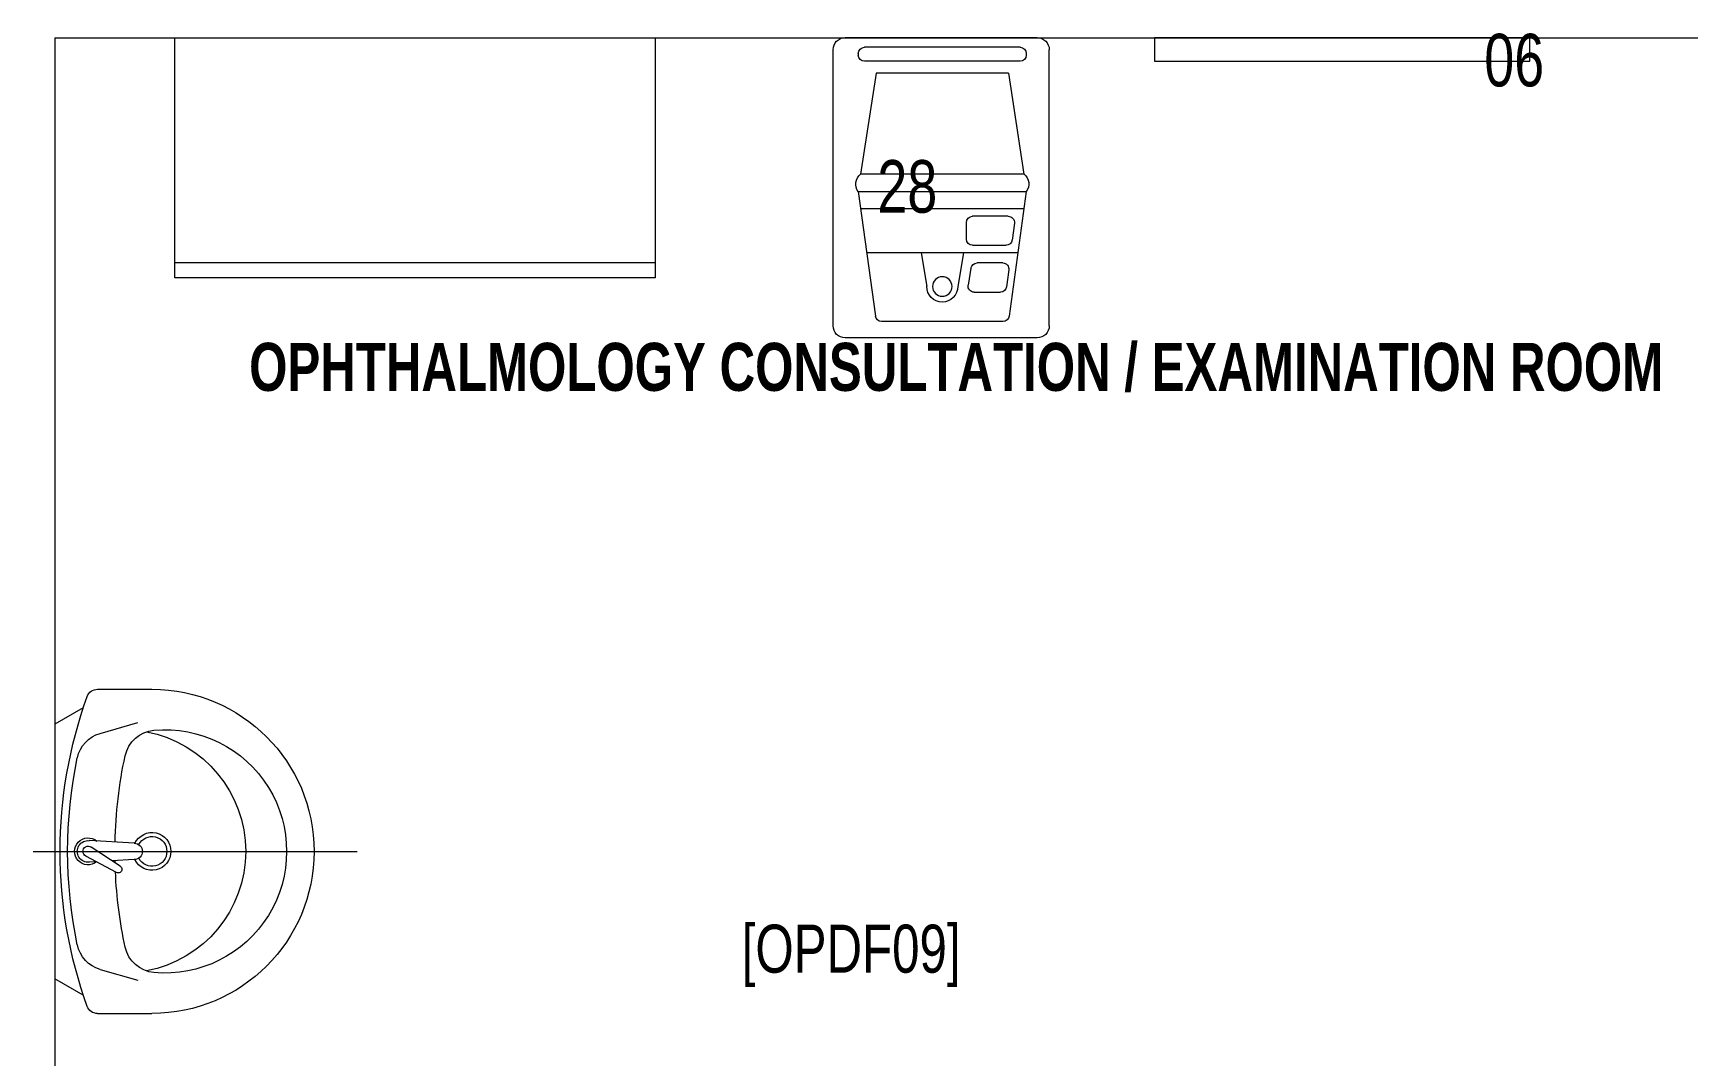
# Model space of a CAD drawing. Extents: x -234346 to 58427, y -132654 to -82394.
# Drawn here: x -61688 to -58932, y -111989 to -110285 of the extents above; entities that cross this region are included whole.
import ezdxf

# ---------------------------------------------------------------- set-up
doc = ezdxf.new("R2010")
doc.units = 0
doc.header["$LTSCALE"] = 8
doc.layers.get('0').update_dxf_attribs({"color": 9, "lineweight": 5})
for name, color, linetype, lineweight in [('72_EGR_BASE_TEXT', 9, 'Continuous', 5), ('72_EGR_EQP_TAG', 9, 'Continuous', 5), ('LOADING', 9, 'Continuous', 5), ('SANIT', 9, 'Continuous', 5), ('Walls', 9, 'Continuous', 5)]:
    doc.layers.add(name, color=color, linetype=linetype, lineweight=lineweight)
doc.styles.add('X3G_ENTITY_257CFD', font='swisscl.ttf', dxfattribs={"height": 200})
doc.styles.add('X3G_ENTITY_9EC9', font='swisscl.ttf', dxfattribs={"height": 0.2})
doc.styles.add('X3G_ENTITY_9F38', font='swisscl.ttf', dxfattribs={"height": 0.2})

# ---------------------------------------------------------------- blocks, each defined once
blk = doc.blocks.new('*X105')
for p, q in [((5, 3), (5, 3)), ((5, 3), (5, 3)), ((5, 3), (5, 3)), ((5, 3), (5, 3)), ((5, 3), (5, 3)), ((5, 3), (5, 3)), ((5, 3), (5, 3)), ((5, 3), (5, 3)), ((5, 3), (5, 3)), ((5, 3), (5, 3)), ((5, 3), (5, 3)), ((5, 3), (5, 3)), ((5, 3), (5, 3)), ((5, 3), (5, 3)), ((5, 3), (5, 3)), ((5, 3), (5, 3)), ((5, 3), (5, 3)), ((5, 3), (5, 3)), ((5, 3), (5, 3)), ((5, 3), (5, 3)), ((5, 3), (5, 3)), ((5, 3), (5, 3)), ((5, 3), (5, 3)), ((5, 3), (5, 3)), ((5, 3), (5, 3)), ((5, 3), (5, 3)), ((5, 3), (5, 3)), ((5, 3), (5, 3)), ((5, 3), (5, 3)), ((5, 3), (5, 3)), ((5, 3), (5, 3)), ((5, 3), (5, 3)), ((5, 3), (5, 3)), ((5, 3), (5, 3)), ((5, 3), (5, 3)), ((5, 3), (5, 3)), ((5, 3), (5, 3)), ((5, 3), (5, 3)), ((5, 3), (5, 3)), ((5, 3), (5, 3)), ((5, 3), (5, 3)), ((5, 3), (5, 3)), ((5, 3), (5, 3)), ((5, 3), (5, 3)), ((5, 3), (5, 3)), ((5, 3), (5, 3)), ((5, 3), (5, 3)), ((5, 3), (5, 3)), ((5, 3), (5, 3)), ((5, 3), (5, 3)), ((5, 3), (5, 3)), ((5, 3), (5, 3)), ((5, 3), (5, 3)), ((5, 3), (5, 3)), ((5, 3), (5, 3)), ((5, 3), (5, 3)), ((5, 3), (5, 3)), ((5, 3), (5, 3)), ((5, 3), (5, 3)), ((5, 3), (5, 3)), ((5, 3), (5, 3)), ((5, 3), (5, 3)), ((5, 3), (5, 3)), ((5, 3), (5, 3)), ((5, 3), (5, 3)), ((5, 3), (5, 3)), ((6, 3), (5, 3)), ((5, 3), (5, 3)), ((6, 3), (5, 3)), ((5, 3), (5, 3)), ((6, 3), (5, 3)), ((5, 3), (5, 3)), ((6, 3), (5, 3)), ((5, 3), (5, 3)), ((5, 3), (5, 3)), ((5, 3), (5, 3)), ((5, 3), (5, 3)), ((5, 3), (5, 3)), ((5, 3), (5, 3)), ((5, 3), (5, 3)), ((5, 3), (5, 3)), ((5, 3), (5, 3)), ((5, 3), (5, 3)), ((5, 3), (5, 3)), ((5, 3), (5, 3)), ((5, 3), (5, 3)), ((5, 3), (5, 3)), ((5, 3), (5, 3)), ((5, 3), (5, 3)), ((5, 3), (5, 3)), ((5, 3), (5, 3)), ((5, 3), (5, 3)), ((5, 3), (5, 3)), ((5, 3), (5, 3)), ((5, 3), (5, 3)), ((5, 3), (5, 3)), ((6, 3), (6, 3)), ((6, 3), (6, 3)), ((6, 3), (6, 3)), ((6, 3), (6, 3)), ((6, 3), (6, 3)), ((6, 3), (6, 3)), ((6, 3), (6, 3)), ((6, 3), (6, 3)), ((6, 3), (6, 3)), ((6, 3), (6, 3)), ((6, 3), (6, 3)), ((6, 3), (6, 3)), ((6, 3), (6, 3)), ((6, 3), (6, 3)), ((6, 3), (6, 3)), ((6, 3), (6, 3)), ((6, 3), (6, 3)), ((6, 3), (6, 3)), ((6, 3), (6, 3)), ((6, 3), (6, 3)), ((6, 3), (6, 3)), ((6, 3), (6, 3)), ((6, 3), (6, 3)), ((6, 3), (6, 3)), ((6, 3), (6, 3)), ((6, 3), (6, 3)), ((6, 3), (6, 3)), ((6, 3), (6, 3)), ((6, 3), (6, 3)), ((6, 3), (6, 3)), ((6, 3), (6, 3)), ((6, 3), (6, 3)), ((6, 3), (6, 3)), ((6, 3), (6, 3)), ((6, 3), (6, 3)), ((6, 3), (6, 3)), ((6, 3), (6, 3)), ((6, 3), (6, 3)), ((6, 3), (6, 3)), ((6, 3), (6, 3)), ((6, 3), (6, 3)), ((6, 3), (6, 3)), ((6, 3), (6, 3)), ((6, 3), (6, 3)), ((6, 3), (6, 3)), ((6, 3), (6, 3)), ((6, 3), (6, 3)), ((6, 3), (6, 3)), ((6, 3), (6, 3)), ((6, 3), (6, 3)), ((6, 3), (6, 3)), ((6, 3), (6, 3)), ((6, 3), (6, 3)), ((6, 3), (6, 3)), ((6, 3), (6, 3)), ((6, 3), (6, 3)), ((6, 3), (6, 3)), ((6, 3), (6, 3)), ((6, 3), (6, 3)), ((6, 3), (6, 3)), ((6, 3), (6, 3)), ((6, 3), (6, 3)), ((6, 3), (6, 3)), ((6, 3), (6, 3)), ((6, 3), (6, 3)), ((6, 3), (6, 3)), ((6, 3), (6, 3)), ((6, 3), (6, 3)), ((6, 3), (6, 3)), ((6, 3), (6, 3)), ((6, 3), (6, 3)), ((6, 3), (6, 3)), ((6, 3), (6, 3)), ((6, 3), (6, 3)), ((6, 3), (6, 3)), ((6, 3), (6, 3)), ((6, 3), (6, 3)), ((6, 3), (6, 3)), ((6, 3), (6, 3)), ((6, 3), (6, 3)), ((6, 3), (6, 3)), ((6, 3), (6, 3)), ((6, 3), (6, 3)), ((6, 3), (6, 3)), ((6, 3), (6, 3)), ((6, 3), (6, 3)), ((6, 3), (6, 3)), ((6, 3), (6, 3)), ((6, 3), (6, 3)), ((6, 3), (6, 3)), ((6, 3), (6, 3)), ((6, 3), (6, 3)), ((6, 3), (6, 3)), ((6, 3), (6, 3)), ((6, 3), (6, 3)), ((6, 3), (6, 3)), ((6, 3), (6, 3)), ((6, 3), (6, 3)), ((6, 3), (6, 3)), ((6, 3), (6, 3)), ((6, 3), (6, 3)), ((6, 3), (6, 3)), ((6, 3), (6, 3)), ((6, 3), (6, 3)), ((6, 3), (6, 3)), ((6, 3), (6, 3)), ((6, 3), (6, 3)), ((6, 3), (6, 3)), ((6, 3), (6, 3)), ((6, 3), (6, 3)), ((6, 3), (6, 3)), ((6, 3), (6, 3)), ((6, 3), (6, 3)), ((6, 3), (6, 3)), ((6, 3), (6, 3)), ((6, 3), (6, 3)), ((6, 3), (6, 3)), ((6, 3), (6, 3)), ((6, 3), (6, 3)), ((6, 3), (6, 3)), ((6, 3), (6, 3)), ((6, 3), (6, 3)), ((6, 3), (6, 3)), ((6, 3), (6, 3)), ((6, 3), (6, 3)), ((6, 3), (6, 3)), ((6, 3), (6, 3)), ((6, 3), (6, 3)), ((6, 3), (6, 3)), ((6, 3), (6, 3)), ((6, 3), (6, 3)), ((6, 3), (6, 3)), ((6, 3), (6, 3)), ((6, 3), (6, 3)), ((6, 3), (6, 3)), ((6, 3), (6, 3)), ((6, 3), (6, 3)), ((6, 3), (6, 3)), ((6, 3), (6, 3)), ((6, 3), (6, 3)), ((6, 3), (6, 3)), ((6, 3), (6, 3)), ((6, 3), (6, 3)), ((6, 3), (6, 3)), ((6, 3), (6, 3)), ((6, 3), (6, 3)), ((6, 3), (6, 3)), ((6, 3), (6, 3)), ((6, 3), (6, 3)), ((6, 3), (6, 3)), ((6, 3), (6, 3)), ((6, 3), (6, 3)), ((6, 3), (6, 3)), ((6, 3), (6, 3)), ((6, 3), (6, 3)), ((6, 3), (6, 3)), ((6, 3), (6, 3)), ((6, 3), (6, 3)), ((6, 3), (6, 3)), ((6, 3), (6, 3)), ((6, 3), (6, 3)), ((6, 3), (6, 3)), ((6, 3), (6, 3)), ((6, 3), (6, 3)), ((6, 3), (6, 3)), ((6, 3), (6, 3)), ((6, 3), (6, 3)), ((6, 3), (6, 3)), ((6, 3), (6, 3)), ((6, 3), (6, 3)), ((6, 3), (6, 3)), ((6, 3), (6, 3)), ((6, 3), (6, 3)), ((6, 3), (6, 3)), ((6, 3), (6, 3)), ((6, 3), (6, 3)), ((6, 3), (6, 3)), ((6, 3), (6, 3)), ((6, 3), (6, 3)), ((6, 3), (6, 3)), ((6, 3), (6, 3)), ((6, 3), (6, 3)), ((6, 3), (6, 3)), ((6, 3), (6, 3)), ((6, 3), (6, 3)), ((6, 3), (6, 3)), ((6, 3), (6, 3)), ((6, 3), (6, 3)), ((6, 3), (6, 3)), ((6, 3), (6, 3)), ((6, 3), (6, 3)), ((6, 3), (6, 3)), ((6, 3), (6, 3)), ((6, 3), (6, 3)), ((6, 3), (6, 3)), ((6, 3), (6, 3)), ((6, 3), (6, 3)), ((6, 3), (6, 3)), ((6, 3), (6, 3)), ((6, 3), (6, 3)), ((6, 3), (6, 3)), ((6, 3), (6, 3)), ((6, 3), (6, 3)), ((6, 3), (6, 3)), ((6, 3), (5, 3)), ((6, 3), (5, 3)), ((6, 3), (5, 3)), ((6, 3), (5, 3)), ((6, 3), (5, 3)), ((6, 3), (6, 3)), ((6, 3), (6, 3)), ((6, 3), (6, 3)), ((6, 3), (6, 3)), ((6, 3), (6, 3)), ((6, 3), (6, 3)), ((6, 3), (6, 3)), ((6, 3), (6, 3)), ((6, 3), (6, 3)), ((6, 3), (6, 3)), ((6, 3), (6, 3)), ((6, 3), (6, 3)), ((6, 3), (6, 3)), ((6, 3), (6, 3)), ((6, 3), (6, 3)), ((6, 3), (6, 3)), ((6, 3), (6, 3)), ((6, 3), (6, 3)), ((6, 3), (6, 3)), ((6, 3), (6, 3)), ((6, 3), (6, 3)), ((6, 3), (6, 3)), ((6, 3), (6, 3)), ((6, 3), (6, 3)), ((6, 3), (6, 3)), ((6, 3), (6, 3)), ((6, 3), (6, 3)), ((6, 3), (6, 3)), ((6, 3), (6, 3)), ((6, 3), (6, 3)), ((6, 3), (6, 3)), ((6, 3), (6, 3)), ((6, 3), (6, 3)), ((6, 3), (6, 3)), ((6, 3), (6, 3)), ((6, 3), (6, 3)), ((6, 3), (6, 3)), ((6, 3), (6, 3)), ((6, 3), (6, 3)), ((6, 3), (6, 3)), ((6, 3), (6, 3)), ((6, 3), (6, 3)), ((6, 3), (6, 3)), ((6, 3), (6, 3)), ((6, 3), (6, 3)), ((6, 3), (6, 3)), ((6, 3), (6, 3)), ((6, 3), (6, 3)), ((6, 3), (6, 3)), ((6, 3), (6, 3)), ((6, 3), (6, 3)), ((6, 3), (6, 3)), ((6, 3), (6, 3)), ((6, 3), (6, 3)), ((6, 3), (6, 3)), ((6, 3), (6, 3)), ((6, 3), (6, 3)), ((6, 3), (6, 3)), ((6, 3), (6, 3)), ((6, 3), (6, 3)), ((6, 3), (6, 3)), ((6, 3), (6, 3)), ((6, 3), (6, 3)), ((6, 3), (6, 3)), ((6, 3), (6, 3)), ((6, 3), (6, 3)), ((6, 3), (6, 3)), ((6, 3), (6, 3)), ((6, 3), (6, 3)), ((6, 3), (6, 3)), ((6, 3), (6, 3)), ((6, 3), (6, 3)), ((6, 3), (6, 3)), ((6, 3), (6, 3)), ((6, 3), (6, 3)), ((6, 3), (6, 3)), ((6, 3), (6, 3)), ((6, 3), (6, 3)), ((6, 3), (6, 3)), ((6, 3), (6, 3)), ((6, 3), (6, 3)), ((6, 3), (6, 3)), ((6, 3), (6, 3)), ((6, 3), (6, 3)), ((6, 3), (6, 3)), ((6, 3), (6, 3)), ((6, 3), (6, 3)), ((6, 3), (6, 3)), ((6, 3), (6, 3)), ((6, 3), (6, 3)), ((6, 3), (6, 3)), ((6, 3), (6, 3)), ((6, 3), (6, 3)), ((6, 3), (6, 3)), ((6, 3), (6, 3)), ((6, 3), (6, 3)), ((6, 3), (6, 3)), ((6, 3), (6, 3)), ((6, 3), (6, 3)), ((6, 3), (6, 3)), ((6, 3), (6, 3)), ((6, 3), (6, 3)), ((6, 3), (6, 3)), ((6, 3), (6, 3)), ((6, 3), (6, 3)), ((6, 3), (6, 3)), ((6, 3), (6, 3)), ((6, 3), (6, 3)), ((6, 3), (6, 3)), ((6, 3), (6, 3)), ((6, 3), (6, 3)), ((6, 3), (6, 3)), ((6, 3), (6, 3)), ((6, 3), (6, 3)), ((6, 3), (6, 3)), ((6, 3), (6, 3)), ((6, 3), (6, 3)), ((6, 3), (6, 3)), ((6, 3), (6, 3)), ((6, 3), (6, 3)), ((6, 3), (6, 3)), ((6, 3), (6, 3)), ((6, 3), (6, 3)), ((6, 3), (6, 3)), ((6, 3), (6, 3)), ((6, 3), (6, 3)), ((6, 3), (6, 3)), ((6, 3), (6, 3)), ((6, 3), (6, 3)), ((6, 3), (6, 3)), ((6, 3), (6, 3)), ((6, 3), (6, 3)), ((6, 3), (6, 3)), ((6, 3), (6, 3)), ((6, 3), (6, 3)), ((6, 3), (6, 3)), ((6, 3), (6, 3)), ((6, 3), (6, 3)), ((6, 3), (6, 3)), ((6, 3), (6, 3)), ((6, 3), (6, 3)), ((6, 3), (6, 3)), ((6, 3), (6, 3)), ((6, 3), (6, 3)), ((6, 3), (6, 3)), ((6, 3), (6, 3)), ((6, 3), (6, 3)), ((6, 3), (6, 3)), ((6, 3), (6, 3)), ((6, 3), (6, 3)), ((6, 3), (6, 3)), ((6, 3), (6, 3)), ((6, 3), (6, 3)), ((6, 3), (6, 3)), ((6, 3), (6, 3)), ((6, 3), (6, 3)), ((6, 3), (6, 3)), ((6, 3), (6, 3)), ((6, 3), (6, 3)), ((6, 3), (6, 3)), ((6, 3), (6, 3)), ((6, 3), (6, 3)), ((6, 3), (6, 3)), ((6, 3), (6, 3)), ((6, 3), (6, 3)), ((6, 3), (6, 3)), ((6, 3), (6, 3)), ((6, 3), (6, 3)), ((6, 3), (6, 3)), ((6, 3), (6, 3)), ((6, 3), (6, 3)), ((6, 3), (6, 3)), ((6, 3), (6, 3)), ((6, 3), (6, 3)), ((6, 3), (6, 3)), ((6, 3), (6, 3)), ((6, 3), (6, 3)), ((6, 3), (6, 3)), ((6, 3), (6, 3)), ((6, 3), (6, 3)), ((6, 3), (6, 3)), ((6, 3), (6, 3)), ((6, 3), (6, 3)), ((6, 3), (6, 3)), ((6, 3), (6, 3)), ((6, 3), (6, 3)), ((6, 3), (6, 3)), ((6, 3), (6, 3)), ((6, 3), (6, 3)), ((6, 3), (6, 3)), ((6, 3), (6, 3)), ((6, 3), (6, 3)), ((6, 3), (6, 3)), ((6, 3), (6, 3)), ((6, 3), (6, 3)), ((6, 3), (6, 3)), ((6, 3), (6, 3)), ((6, 3), (6, 3)), ((6, 3), (6, 3)), ((6, 3), (6, 3)), ((6, 3), (6, 3)), ((6, 3), (6, 3)), ((6, 3), (6, 3)), ((6, 3), (6, 3)), ((6, 3), (6, 3)), ((6, 3), (6, 3)), ((6, 3), (6, 3)), ((6, 3), (6, 3)), ((6, 3), (6, 3)), ((6, 3), (6, 3)), ((6, 3), (6, 3)), ((6, 3), (6, 3)), ((6, 3), (6, 3)), ((6, 3), (6, 3)), ((6, 3), (6, 3)), ((6, 3), (6, 3)), ((6, 3), (6, 3)), ((6, 3), (6, 3)), ((6, 3), (6, 3)), ((6, 3), (6, 3)), ((6, 3), (6, 3)), ((6, 3), (6, 3)), ((6, 3), (6, 3)), ((6, 3), (6, 3)), ((6, 3), (6, 3)), ((6, 3), (6, 3)), ((6, 3), (6, 3)), ((6, 3), (6, 3)), ((6, 3), (6, 3)), ((6, 3), (6, 3)), ((6, 3), (6, 3)), ((6, 3), (6, 3)), ((6, 3), (6, 3)), ((6, 3), (6, 3)), ((6, 3), (6, 3)), ((6, 3), (6, 3)), ((6, 3), (6, 3)), ((6, 3), (6, 3)), ((6, 3), (6, 3)), ((6, 3), (6, 3)), ((6, 3), (6, 3)), ((6, 3), (6, 3)), ((6, 3), (6, 3)), ((6, 3), (6, 3)), ((6, 3), (6, 3)), ((6, 3), (6, 3)), ((6, 3), (6, 3)), ((6, 3), (6, 3)), ((6, 3), (6, 3)), ((6, 3), (6, 3)), ((6, 3), (6, 3)), ((6, 3), (6, 3)), ((6, 3), (6, 3)), ((6, 3), (6, 3)), ((6, 3), (6, 3)), ((6, 3), (6, 3)), ((6, 3), (6, 3)), ((6, 3), (6, 3)), ((6, 3), (6, 3)), ((6, 3), (6, 3)), ((6, 3), (6, 3)), ((6, 3), (6, 3)), ((6, 3), (6, 3)), ((6, 3), (6, 3)), ((6, 3), (6, 3)), ((6, 3), (6, 3)), ((6, 3), (6, 3)), ((6, 3), (6, 3)), ((6, 3), (6, 3)), ((6, 3), (6, 3)), ((6, 3), (6, 3)), ((6, 3), (6, 3)), ((6, 3), (6, 3)), ((6, 3), (6, 3)), ((6, 3), (6, 3)), ((6, 3), (6, 3)), ((6, 3), (6, 3)), ((6, 3), (6, 3)), ((6, 3), (6, 3)), ((6, 3), (6, 3)), ((6, 3), (6, 3)), ((6, 3), (6, 3)), ((6, 3), (6, 3)), ((6, 3), (6, 3)), ((6, 3), (6, 3)), ((6, 3), (6, 3)), ((6, 3), (6, 3)), ((6, 3), (6, 3)), ((6, 3), (6, 3)), ((6, 3), (6, 3)), ((6, 3), (6, 3)), ((6, 3), (6, 3)), ((6, 3), (6, 3)), ((6, 3), (6, 3)), ((6, 3), (6, 3)), ((6, 3), (6, 3)), ((6, 3), (6, 3)), ((6, 3), (6, 3)), ((6, 3), (6, 3)), ((6, 3), (6, 3)), ((6, 3), (6, 3)), ((6, 3), (6, 3)), ((6, 3), (6, 3)), ((6, 3), (6, 3)), ((6, 3), (6, 3)), ((6, 3), (6, 3)), ((6, 3), (6, 3)), ((6, 3), (6, 3)), ((6, 3), (6, 3)), ((6, 3), (6, 3)), ((6, 3), (6, 3)), ((6, 3), (6, 3)), ((6, 3), (6, 3)), ((6, 3), (6, 3)), ((6, 3), (6, 3)), ((6, 3), (6, 3)), ((6, 3), (6, 3))]:
    blk.add_line(p, q)
blk = doc.blocks.new('*X106')
for p, q in [((13, 1), (13, 1)), ((13, 1), (13, 1)), ((13, 1), (13, 1)), ((13, 1), (13, 1)), ((13, 1), (13, 1)), ((13, 1), (13, 1)), ((13, 1), (13, 1)), ((13, 1), (13, 1)), ((13, 1), (13, 1)), ((13, 1), (13, 1)), ((13, 1), (13, 1)), ((13, 1), (13, 1)), ((13, 1), (13, 1)), ((13, 1), (13, 1)), ((13, 1), (13, 1)), ((13, 1), (14, 1)), ((13, 1), (14, 1)), ((13, 1), (14, 1)), ((13, 1), (13, 1)), ((13, 1), (13, 1)), ((13, 1), (13, 1)), ((13, 1), (13, 1)), ((13, 1), (13, 1)), ((13, 1), (13, 1)), ((13, 1), (13, 1)), ((13, 1), (13, 1)), ((13, 1), (13, 1)), ((13, 1), (13, 1)), ((13, 1), (13, 1)), ((13, 1), (13, 1)), ((13, 1), (13, 1)), ((13, 1), (13, 1)), ((13, 1), (13, 1)), ((13, 1), (13, 1)), ((13, 1), (13, 1)), ((13, 1), (13, 1)), ((13, 1), (13, 1)), ((13, 1), (13, 1)), ((13, 1), (13, 1)), ((13, 1), (13, 1)), ((13, 1), (13, 1)), ((13, 1), (13, 1)), ((13, 1), (13, 1)), ((13, 1), (13, 1)), ((13, 1), (13, 1)), ((13, 1), (13, 1)), ((13, 1), (13, 1)), ((13, 1), (13, 1)), ((13, 1), (13, 1)), ((13, 1), (13, 1)), ((13, 1), (13, 1)), ((13, 1), (13, 1)), ((13, 1), (13, 1)), ((13, 1), (13, 1)), ((13, 1), (13, 1)), ((13, 1), (13, 1)), ((13, 1), (13, 1)), ((13, 1), (13, 1)), ((13, 1), (13, 1)), ((13, 1), (13, 1)), ((13, 1), (13, 1)), ((13, 1), (13, 1)), ((13, 1), (13, 1)), ((13, 1), (13, 1)), ((13, 1), (13, 1)), ((13, 1), (13, 1)), ((13, 1), (13, 1)), ((13, 1), (13, 1)), ((13, 1), (13, 1)), ((13, 1), (13, 1)), ((13, 1), (13, 1)), ((13, 1), (13, 1)), ((13, 1), (13, 1)), ((13, 1), (13, 1)), ((13, 1), (13, 1)), ((13, 1), (13, 1)), ((13, 1), (13, 1)), ((13, 1), (13, 1)), ((13, 1), (13, 1)), ((13, 1), (13, 1)), ((13, 1), (13, 1)), ((13, 1), (13, 1)), ((13, 1), (13, 1)), ((13, 1), (13, 1)), ((13, 1), (13, 1)), ((13, 1), (13, 1)), ((13, 1), (13, 1)), ((13, 1), (13, 1)), ((13, 1), (13, 1)), ((13, 1), (13, 1)), ((13, 1), (13, 1)), ((13, 1), (13, 1)), ((13, 1), (13, 1)), ((13, 1), (13, 1)), ((13, 1), (13, 1)), ((13, 1), (13, 1)), ((13, 1), (13, 1)), ((13, 1), (13, 1)), ((13, 1), (13, 1)), ((13, 1), (13, 1)), ((13, 1), (13, 1)), ((13, 1), (13, 1)), ((13, 1), (13, 1)), ((13, 1), (13, 1)), ((13, 1), (13, 1)), ((13, 1), (13, 1)), ((13, 1), (13, 1)), ((13, 1), (13, 1)), ((13, 1), (13, 1)), ((13, 1), (13, 1)), ((13, 1), (13, 1)), ((13, 1), (13, 1)), ((13, 1), (13, 1)), ((13, 1), (13, 1)), ((13, 1), (13, 1)), ((13, 1), (13, 1)), ((13, 1), (13, 1)), ((13, 1), (13, 1)), ((13, 1), (13, 1)), ((13, 1), (13, 1)), ((13, 1), (13, 1)), ((13, 1), (13, 1)), ((13, 1), (13, 1)), ((13, 1), (14, 1)), ((13, 0), (13, 0)), ((13, 0), (13, 0)), ((13, 0), (13, 0)), ((13, 0), (13, 0)), ((13, 0), (13, 0)), ((13, 0), (13, 0)), ((13, 0), (13, 0)), ((13, 0), (13, 0)), ((13, 0), (13, 0)), ((13, 0), (13, 0)), ((13, 0), (13, 0)), ((13, 0), (13, 0)), ((13, 0), (13, 0)), ((13, 0), (13, 0)), ((13, 0), (13, 0)), ((13, 0), (13, 0)), ((13, 0), (13, 0)), ((13, 0), (13, 0)), ((13, 0), (13, 0)), ((13, 0), (13, 0)), ((13, 0), (13, 0)), ((13, 0), (13, 0)), ((13, 0), (13, 0)), ((13, 0), (13, 0)), ((13, 0), (13, 0)), ((13, 0), (13, 0)), ((13, 0), (13, 0)), ((13, 0), (13, 0)), ((13, 0), (13, 0)), ((13, 0), (13, 0)), ((13, 0), (13, 0)), ((13, 0), (13, 0)), ((13, 0), (13, 0)), ((13, 0), (13, 0)), ((13, 0), (13, 0)), ((13, 0), (13, 0)), ((13, 0), (13, 0)), ((13, 0), (13, 0)), ((13, 0), (13, 0)), ((13, 0), (13, 0)), ((13, 0), (13, 0)), ((13, 0), (13, 0)), ((13, 0), (13, 0)), ((13, 0), (13, 0)), ((13, 0), (13, 0)), ((13, 0), (13, 0)), ((13, 0), (13, 0)), ((13, 0), (13, 0)), ((13, 0), (14, 0)), ((13, 0), (14, 0)), ((13, 0), (13, 0)), ((13, 0), (14, 0)), ((14, 1), (14, 1)), ((14, 1), (14, 1)), ((14, 1), (14, 1)), ((14, 1), (14, 1)), ((14, 1), (14, 1)), ((14, 1), (14, 1)), ((14, 1), (14, 1)), ((14, 1), (14, 1)), ((14, 1), (14, 1)), ((14, 1), (14, 1)), ((14, 1), (14, 1)), ((14, 1), (14, 1)), ((14, 1), (14, 1)), ((14, 1), (14, 1)), ((14, 1), (14, 1)), ((14, 1), (14, 1)), ((14, 1), (14, 1)), ((14, 1), (14, 1)), ((14, 1), (14, 1)), ((14, 1), (14, 1)), ((14, 1), (14, 1)), ((14, 1), (14, 1)), ((14, 1), (14, 1)), ((14, 1), (14, 1)), ((14, 1), (14, 1)), ((14, 1), (14, 1)), ((14, 1), (14, 1)), ((14, 1), (14, 1)), ((14, 1), (14, 1)), ((14, 1), (14, 1)), ((14, 1), (14, 1)), ((14, 1), (14, 1)), ((14, 1), (14, 1)), ((14, 1), (14, 1)), ((14, 1), (14, 1)), ((14, 1), (14, 1)), ((14, 1), (14, 1)), ((14, 1), (14, 1)), ((14, 1), (14, 1)), ((14, 1), (14, 1)), ((14, 1), (14, 1)), ((14, 1), (14, 1)), ((14, 1), (14, 1)), ((14, 1), (14, 1)), ((14, 1), (14, 1)), ((14, 1), (14, 1)), ((14, 1), (14, 1)), ((14, 1), (14, 1)), ((14, 1), (14, 1)), ((14, 1), (14, 1)), ((14, 1), (14, 1)), ((14, 1), (14, 1)), ((14, 1), (14, 1)), ((14, 1), (14, 1)), ((14, 1), (14, 1)), ((14, 1), (14, 1)), ((14, 1), (14, 1)), ((14, 1), (14, 1)), ((14, 1), (14, 1)), ((14, 1), (14, 1)), ((14, 1), (14, 1)), ((14, 1), (14, 1)), ((14, 1), (14, 1)), ((14, 1), (14, 1)), ((14, 1), (14, 1)), ((14, 1), (14, 1)), ((14, 1), (14, 1)), ((14, 1), (14, 1)), ((14, 1), (14, 1)), ((14, 1), (14, 1)), ((14, 1), (14, 1)), ((14, 1), (14, 1)), ((14, 1), (14, 1)), ((14, 1), (14, 1)), ((14, 1), (14, 1)), ((14, 1), (14, 1)), ((14, 1), (14, 1)), ((14, 1), (14, 1)), ((14, 1), (14, 1)), ((14, 1), (14, 1)), ((14, 1), (14, 1)), ((14, 1), (14, 1)), ((14, 1), (14, 1)), ((14, 1), (14, 1)), ((14, 1), (14, 1)), ((14, 1), (14, 1)), ((14, 1), (14, 1)), ((14, 1), (14, 1)), ((14, 1), (14, 1)), ((14, 1), (14, 1)), ((14, 1), (14, 1)), ((14, 1), (14, 1)), ((14, 1), (14, 1)), ((14, 1), (14, 1)), ((14, 0), (14, 0)), ((14, 0), (14, 0)), ((14, 0), (14, 0)), ((14, 0), (14, 0)), ((14, 0), (14, 0)), ((14, 0), (14, 0)), ((14, 0), (14, 0)), ((14, 0), (14, 0)), ((14, 0), (14, 0)), ((14, 0), (14, 0)), ((14, 0), (14, 0)), ((14, 0), (14, 0)), ((14, 0), (14, 0)), ((14, 0), (14, 0)), ((14, 0), (14, 0)), ((14, 0), (14, 0)), ((14, 0), (14, 0)), ((14, 0), (14, 0)), ((14, 0), (14, 0)), ((14, 0), (14, 0)), ((14, 0), (14, 0)), ((14, 0), (14, 0)), ((14, 0), (14, 0)), ((14, 0), (14, 0)), ((14, 0), (14, 0)), ((14, 0), (14, 0)), ((14, 0), (14, 0)), ((14, 0), (14, 0)), ((14, 0), (14, 0)), ((14, 0), (14, 0)), ((14, 0), (14, 0)), ((14, 0), (14, 0)), ((14, 0), (14, 0)), ((14, 0), (14, 0)), ((14, 0), (14, 0)), ((14, 0), (14, 0)), ((14, 0), (14, 0)), ((14, 0), (14, 0)), ((14, 0), (14, 0)), ((14, 0), (14, 0)), ((14, 0), (14, 0)), ((14, 0), (14, 0)), ((14, 0), (14, 0)), ((14, 0), (14, 0)), ((14, 0), (14, 0)), ((14, 0), (14, 0)), ((14, 0), (14, 0)), ((14, 0), (14, 0)), ((13, 0), (13, 0)), ((13, 0), (14, 0)), ((13, 0), (13, 0)), ((13, 0), (14, 0)), ((13, 0), (13, 0)), ((13, 0), (14, 0)), ((13, 0), (13, 0)), ((13, 0), (13, 0)), ((13, 0), (13, 0)), ((13, 0), (13, 0)), ((13, 0), (14, 0)), ((13, 0), (13, 0)), ((13, 0), (14, 0)), ((13, 0), (13, 0)), ((13, 0), (14, 0)), ((13, 0), (13, 0)), ((13, 0), (14, 0)), ((13, 0), (13, 0)), ((13, 0), (14, 0)), ((13, 0), (13, 0)), ((13, 0), (14, 0)), ((13, 0), (13, 0)), ((13, 0), (14, 0)), ((13, 0), (13, 0)), ((13, 0), (13, 0)), ((13, 0), (13, 0)), ((13, 0), (14, 0)), ((13, 0), (13, 0)), ((13, 0), (14, 0)), ((13, 0), (13, 0)), ((13, 0), (14, 0)), ((13, 0), (13, 0)), ((13, 0), (14, 0)), ((13, 0), (13, 0)), ((13, 0), (13, 0)), ((13, 0), (13, 0)), ((13, 0), (13, 0)), ((13, 0), (13, 0)), ((13, 0), (13, 0)), ((13, 0), (13, 0)), ((13, 0), (13, 0)), ((13, 0), (13, 0)), ((13, 0), (13, 0)), ((13, 0), (13, 0)), ((13, 0), (13, 0)), ((13, 0), (13, 0)), ((13, 0), (13, 0)), ((13, 0), (13, 0)), ((13, 0), (13, 0)), ((13, 0), (13, 0)), ((13, 0), (13, 0)), ((13, 0), (13, 0)), ((13, 0), (13, 0)), ((13, 0), (13, 0)), ((13, 0), (13, 0)), ((13, 0), (13, 0)), ((13, 0), (13, 0)), ((13, 0), (13, 0)), ((13, 0), (13, 0)), ((13, 0), (13, 0)), ((13, 0), (13, 0)), ((13, 0), (13, 0)), ((13, 0), (13, 0)), ((13, 0), (13, 0)), ((13, -1), (13, -1)), ((13, -1), (13, -1)), ((13, -1), (13, -1)), ((13, -1), (13, -1)), ((13, -1), (13, -1)), ((13, -1), (14, -1)), ((13, -1), (13, -1)), ((14, 0), (14, 0)), ((14, 0), (14, 0)), ((14, 0), (14, 0)), ((14, 0), (14, 0)), ((14, 0), (14, 0)), ((14, 0), (14, 0)), ((14, 0), (14, 0)), ((14, 0), (14, 0)), ((14, 0), (14, 0)), ((14, 0), (14, 0)), ((14, 0), (14, 0)), ((14, 0), (14, 0)), ((14, 0), (14, 0)), ((14, 0), (14, 0)), ((14, 0), (14, 0)), ((13, 0), (14, 0)), ((14, 0), (14, 0)), ((14, 0), (14, 0)), ((14, 0), (14, 0)), ((14, 0), (14, 0)), ((14, 0), (14, 0)), ((14, 0), (14, 0)), ((14, 0), (14, 0)), ((14, 0), (14, 0)), ((14, 0), (14, 0)), ((14, 0), (14, 0)), ((14, 0), (14, 0)), ((14, 0), (14, 0)), ((14, 0), (14, 0)), ((14, 0), (14, 0)), ((14, 0), (14, 0)), ((14, 0), (14, 0)), ((14, 0), (14, 0)), ((14, 0), (14, 0)), ((14, 0), (14, 0)), ((14, 0), (14, 0)), ((14, 0), (14, 0)), ((14, 0), (14, 0)), ((14, 0), (14, 0)), ((14, 0), (14, 0)), ((14, 0), (14, 0)), ((14, 0), (14, 0)), ((14, 0), (14, 0)), ((14, 0), (14, 0)), ((14, 0), (14, 0)), ((14, 0), (14, 0)), ((14, 0), (14, 0)), ((14, 0), (14, 0)), ((14, 0), (14, 0)), ((14, 0), (14, 0)), ((14, -1), (14, -1)), ((14, -1), (14, -1)), ((14, -1), (14, -1)), ((14, -1), (14, -1)), ((14, -1), (14, -1))]:
    blk.add_line(p, q)
blk = doc.blocks.new('ME13380B-P')
for p, q in [((-0.16, 0.5), (0.16, 0.5)), ((-0.18, 0.02), (-0.18, 0.48)), ((-0.1418, 0.4738), (-0.1418, 0.4709)), ((-0.1316, 0.484), (0.1279, 0.484)), ((0.1382, 0.4738), (0.1382, 0.4709)), ((0.18, 0.02), (0.18, 0.48)), ((-0.1316, 0.4607), (0.1279, 0.4607)), ((-0.1121, 0.4407), (-0.1379, 0.2729)), ((-0.1121, 0.4407), (0.1084, 0.4407)), ((0.1084, 0.4407), (0.1342, 0.2729)), ((-0.1379, 0.2729), (0.1342, 0.2729)), ((-0.1418, 0.244), (-0.1133, 0.0362)), ((-0.1417, 0.2432), (0.138, 0.2432)), ((0.1382, 0.244), (0.1096, 0.0362)), ((-0.1379, 0.2151), (0.1342, 0.2151)), ((-0.1118, 0.2026), (-0.0521, 0.2026)), ((-0.122, 0.1909), (-0.1181, 0.163)), ((-0.0418, 0.1923), (-0.0418, 0.1644)), ((-0.1278, 0.1416), (0.1241, 0.1416)), ((-0.108, 0.1541), (-0.0521, 0.1541)), ((-0.0371, 0.1416), (-0.0277, 0.0855)), ((0.0334, 0.1416), (0.024, 0.0855)), ((-0.1128, 0.1131), (-0.1089, 0.0849)), ((-0.1026, 0.1248), (-0.0597, 0.1248)), ((-0.0496, 0.1162), (-0.0448, 0.088)), ((-0.0549, 0.076), (-0.0988, 0.076)), ((-0.16, 0), (0.16, 0)), ((-0.1032, 0.0273), (0.0995, 0.0273))]:
    blk.add_line(p, q)
for points in [[(0.1084, 0.4407), (0.1084, 0.4407), (0.1084, 0.4407), (0.1084, 0.4407), (0.1084, 0.4407), (0.1084, 0.4407), (0.1084, 0.4407), (0.1084, 0.4407), (0.1084, 0.4407), (0.1084, 0.4407), (0.1084, 0.4407), (0.1084, 0.4407), (0.1084, 0.4407), (0.1084, 0.4407), (0.1084, 0.4407), (0.1084, 0.4407), (0.1084, 0.4407), (0.1084, 0.4407), (0.1084, 0.4407), (0.1084, 0.4407), (0.1084, 0.4407), (0.1084, 0.4407), (0.1084, 0.4407), (0.1084, 0.4407), (0.1084, 0.4407), (0.1084, 0.4407), (0.1084, 0.4407), (0.1084, 0.4407), (0.1084, 0.4407), (0.1084, 0.4407), (0.1084, 0.4407), (0.1084, 0.4407), (0.1084, 0.4407), (0.1084, 0.4407), (0.1084, 0.4407), (0.1084, 0.4407), (0.1084, 0.4407), (0.1084, 0.4407), (0.1084, 0.4407), (0.1084, 0.4407), (0.1084, 0.4407), (0.1084, 0.4407), (0.1084, 0.4407), (0.1084, 0.4407), (0.1084, 0.4407), (0.1084, 0.4407), (0.1084, 0.4407), (0.1084, 0.4407), (0.1084, 0.4407), (0.1084, 0.4407), (0.1084, 0.4407), (0.1084, 0.4407), (0.1084, 0.4407), (0.1084, 0.4407), (0.1084, 0.4407), (0.1084, 0.4407), (0.1084, 0.4407), (0.1084, 0.4407), (0.1084, 0.4407), (0.1084, 0.4407), (0.1084, 0.4407), (0.1084, 0.4407), (0.1084, 0.4407), (0.1084, 0.4407), (0.1084, 0.4407), (0.1084, 0.4407), (0.1084, 0.4407), (0.1084, 0.4407), (0.1084, 0.4407), (0.1084, 0.4407), (0.1084, 0.4407), (0.1084, 0.4407), (0.1084, 0.4407), (0.1084, 0.4407), (0.1084, 0.4407), (0.1084, 0.4407), (0.1084, 0.4407), (0.1084, 0.4407), (0.1084, 0.4407), (0.1084, 0.4407), (0.1084, 0.4407), (0.1084, 0.4407), (0.1084, 0.4407), (0.1084, 0.4407), (0.1084, 0.4407), (0.1084, 0.4407), (0.1084, 0.4407), (0.1084, 0.4407), (0.1084, 0.4407), (0.1084, 0.4407), (0.1084, 0.4407), (0.1084, 0.4407), (0.1084, 0.4407), (0.1084, 0.4407), (0.1084, 0.4407), (0.1084, 0.4407), (0.1084, 0.4407), (0.1084, 0.4407), (0.1084, 0.4407), (0.1084, 0.4407), (0.1084, 0.4407), (0.1084, 0.4407), (0.1084, 0.4407), (0.1084, 0.4407), (0.1084, 0.4407), (0.1084, 0.4407), (0.1084, 0.4407), (0.1084, 0.4407), (0.1084, 0.4407), (0.1084, 0.4407), (0.1084, 0.4407), (0.1084, 0.4407), (0.1084, 0.4407), (0.1084, 0.4407), (0.1084, 0.4407), (0.1084, 0.4407), (0.1084, 0.4407), (0.1084, 0.4407), (0.1084, 0.4407), (0.1084, 0.4407), (0.1084, 0.4407), (0.1084, 0.4407), (0.1084, 0.4407), (0.1084, 0.4407), (0.1084, 0.4407), (0.1084, 0.4407), (0.1084, 0.4407), (0.1084, 0.4407), (0.1084, 0.4407), (0.1084, 0.4407), (0.1084, 0.4407), (0.1084, 0.4407), (0.1084, 0.4407), (0.1084, 0.4407), (0.1084, 0.4407), (0.1084, 0.4407), (0.1084, 0.4407), (0.1084, 0.4407), (0.1084, 0.4407), (0.1084, 0.4407), (0.1084, 0.4407), (0.1084, 0.4407), (0.1084, 0.4407), (0.1084, 0.4407), (0.1084, 0.4407), (0.1084, 0.4407), (0.1084, 0.4407), (0.1084, 0.4407), (0.1084, 0.4407), (0.1084, 0.4407), (0.1084, 0.4407), (0.1084, 0.4407), (0.1084, 0.4407), (0.1084, 0.4407), (0.1084, 0.4407), (0.1084, 0.4407), (0.1084, 0.4407), (0.1084, 0.4407), (0.1084, 0.4407), (0.1084, 0.4407), (0.1084, 0.4407), (0.1084, 0.4407), (0.1084, 0.4407), (0.1084, 0.4407), (0.1084, 0.4407), (0.1084, 0.4407), (0.1084, 0.4407), (0.1084, 0.4407), (0.1084, 0.4407), (0.1084, 0.4407), (0.1084, 0.4407), (0.1084, 0.4407), (0.1084, 0.4407), (0.1084, 0.4407), (0.1084, 0.4407), (0.1084, 0.4407), (0.1084, 0.4407), (0.1084, 0.4407), (0.1084, 0.4407), (0.1084, 0.4407), (0.1084, 0.4407), (0.1084, 0.4407), (0.1084, 0.4407), (0.1084, 0.4407), (0.1084, 0.4407), (0.1084, 0.4407), (0.1084, 0.4407), (0.1084, 0.4407), (0.1084, 0.4407), (0.1084, 0.4407), (0.1084, 0.4407), (0.1084, 0.4407), (0.1084, 0.4407), (0.1084, 0.4407), (0.1084, 0.4407), (0.1084, 0.4407), (0.1084, 0.4407), (0.1084, 0.4407), (0.1084, 0.4407), (0.1084, 0.4407), (0.1084, 0.4407), (0.1084, 0.4407), (0.1084, 0.4407), (0.1084, 0.4407), (0.1084, 0.4407), (0.1084, 0.4407), (0.1084, 0.4407), (0.1084, 0.4407), (0.1084, 0.4407), (0.1084, 0.4407), (0.1084, 0.4407), (0.1084, 0.4407), (0.1084, 0.4407), (0.1084, 0.4407), (0.1084, 0.4407), (0.1084, 0.4407), (0.1084, 0.4407), (0.1084, 0.4407), (0.1084, 0.4407), (0.1084, 0.4407), (0.1084, 0.4407), (0.1084, 0.4407), (0.1084, 0.4407), (0.1084, 0.4407), (0.1084, 0.4407), (0.1084, 0.4407), (0.1084, 0.4407), (0.1084, 0.4407), (0.1084, 0.4407), (0.1084, 0.4407), (0.1084, 0.4407), (0.1084, 0.4407), (0.1084, 0.4407), (0.1084, 0.4407), (0.1084, 0.4407), (0.1084, 0.4407), (0.1084, 0.4407), (0.1084, 0.4407), (0.1084, 0.4407), (0.1084, 0.4407), (0.1084, 0.4407), (0.1084, 0.4407), (0.1084, 0.4407), (0.1084, 0.4407), (0.1084, 0.4407), (0.1084, 0.4407), (0.1084, 0.4407), (0.1084, 0.4407), (0.1084, 0.4407), (0.1084, 0.4407), (0.1084, 0.4407), (0.1084, 0.4407), (0.1084, 0.4407), (0.1084, 0.4407), (0.1084, 0.4407), (0.1084, 0.4407), (0.1084, 0.4407), (0.1084, 0.4407), (0.1084, 0.4407), (0.1084, 0.4407), (0.1084, 0.4407), (0.1084, 0.4407), (0.1084, 0.4407), (0.1084, 0.4407), (0.1084, 0.4407), (0.1084, 0.4407), (0.1084, 0.4407), (0.1084, 0.4407), (0.1084, 0.4407), (0.1084, 0.4407), (0.1084, 0.4407), (0.1084, 0.4407), (0.1084, 0.4407), (0.1084, 0.4407), (0.1084, 0.4407), (0.1084, 0.4407), (0.1084, 0.4407)], [(0.1084, 0.4407), (0.1084, 0.4407), (0.1084, 0.4407), (0.1084, 0.4407), (0.1084, 0.4407), (0.1084, 0.4407), (0.1084, 0.4407), (0.1084, 0.4407), (0.1084, 0.4407), (0.1084, 0.4407), (0.1084, 0.4407), (0.1084, 0.4407), (0.1084, 0.4407), (0.1084, 0.4407), (0.1084, 0.4407), (0.1084, 0.4407), (0.1084, 0.4407), (0.1084, 0.4407), (0.1084, 0.4407), (0.1084, 0.4407), (0.1084, 0.4407), (0.1084, 0.4407), (0.1084, 0.4407), (0.1084, 0.4407), (0.1084, 0.4407), (0.1084, 0.4407), (0.1084, 0.4407), (0.1084, 0.4407), (0.1084, 0.4407), (0.1084, 0.4407), (0.1084, 0.4407), (0.1084, 0.4407), (0.1084, 0.4407), (0.1084, 0.4407), (0.1084, 0.4407), (0.1084, 0.4407), (0.1084, 0.4407), (0.1084, 0.4407), (0.1084, 0.4407), (0.1084, 0.4407), (0.1084, 0.4407), (0.1084, 0.4407), (0.1084, 0.4407), (0.1084, 0.4407), (0.1084, 0.4407), (0.1084, 0.4407), (0.1084, 0.4407), (0.1084, 0.4407), (0.1084, 0.4407), (0.1084, 0.4407), (0.1084, 0.4407), (0.1084, 0.4407), (0.1084, 0.4407), (0.1084, 0.4407), (0.1084, 0.4407), (0.1084, 0.4407), (0.1084, 0.4407), (0.1084, 0.4407), (0.1084, 0.4407), (0.1084, 0.4407), (0.1084, 0.4407), (0.1084, 0.4407), (0.1084, 0.4407), (0.1084, 0.4407), (0.1084, 0.4407), (0.1084, 0.4407), (0.1084, 0.4407), (0.1084, 0.4407), (0.1084, 0.4407), (0.1084, 0.4407), (0.1084, 0.4407), (0.1084, 0.4407), (0.1084, 0.4407), (0.1084, 0.4407), (0.1084, 0.4407), (0.1084, 0.4407), (0.1084, 0.4407), (0.1084, 0.4407), (0.1084, 0.4407), (0.1084, 0.4407), (0.1084, 0.4407), (0.1084, 0.4407), (0.1084, 0.4407), (0.1084, 0.4407), (0.1084, 0.4407), (0.1084, 0.4407), (0.1084, 0.4407), (0.1084, 0.4407), (0.1084, 0.4407), (0.1084, 0.4407), (0.1084, 0.4407), (0.1084, 0.4407), (0.1084, 0.4407), (0.1084, 0.4407), (0.1084, 0.4407), (0.1084, 0.4407), (0.1084, 0.4407), (0.1084, 0.4407), (0.1084, 0.4407), (0.1084, 0.4407), (0.1084, 0.4407), (0.1084, 0.4407), (0.1084, 0.4407), (0.1084, 0.4407), (0.1084, 0.4407), (0.1084, 0.4407), (0.1084, 0.4407), (0.1084, 0.4407), (0.1084, 0.4407), (0.1084, 0.4407), (0.1084, 0.4407), (0.1084, 0.4407), (0.1084, 0.4407), (0.1084, 0.4407), (0.1084, 0.4407), (0.1084, 0.4407), (0.1084, 0.4407), (0.1084, 0.4407), (0.1084, 0.4407), (0.1084, 0.4407), (0.1084, 0.4407), (0.1084, 0.4407), (0.1084, 0.4407), (0.1084, 0.4407), (0.1084, 0.4407), (0.1084, 0.4407), (0.1084, 0.4407), (0.1084, 0.4407), (0.1084, 0.4407), (0.1084, 0.4407), (0.1084, 0.4407), (0.1084, 0.4407), (0.1084, 0.4407), (0.1084, 0.4407), (0.1084, 0.4407), (0.1084, 0.4407), (0.1084, 0.4407), (0.1084, 0.4407), (0.1084, 0.4407), (0.1084, 0.4407), (0.1084, 0.4407), (0.1084, 0.4407), (0.1084, 0.4407), (0.1084, 0.4407), (0.1084, 0.4407), (0.1084, 0.4407), (0.1084, 0.4407), (0.1084, 0.4407), (0.1084, 0.4407), (0.1084, 0.4407), (0.1084, 0.4407), (0.1084, 0.4407), (0.1084, 0.4407), (0.1084, 0.4407), (0.1084, 0.4407), (0.1084, 0.4407), (0.1084, 0.4407), (0.1084, 0.4407), (0.1084, 0.4407), (0.1084, 0.4407), (0.1084, 0.4407), (0.1084, 0.4407), (0.1084, 0.4407), (0.1084, 0.4407), (0.1084, 0.4407), (0.1084, 0.4407), (0.1084, 0.4407), (0.1084, 0.4407), (0.1084, 0.4407), (0.1084, 0.4407), (0.1084, 0.4407), (0.1084, 0.4407), (0.1084, 0.4407), (0.1084, 0.4407), (0.1084, 0.4407), (0.1084, 0.4407), (0.1084, 0.4407), (0.1084, 0.4407), (0.1084, 0.4407), (0.1084, 0.4407), (0.1084, 0.4407), (0.1084, 0.4407), (0.1084, 0.4407), (0.1084, 0.4407), (0.1084, 0.4407), (0.1084, 0.4407), (0.1084, 0.4407), (0.1084, 0.4407), (0.1084, 0.4407), (0.1084, 0.4407), (0.1084, 0.4407), (0.1084, 0.4407), (0.1084, 0.4407), (0.1084, 0.4407), (0.1084, 0.4407), (0.1084, 0.4407), (0.1084, 0.4407), (0.1084, 0.4407), (0.1084, 0.4407), (0.1084, 0.4407), (0.1084, 0.4407), (0.1084, 0.4407), (0.1084, 0.4407), (0.1084, 0.4407), (0.1084, 0.4407), (0.1084, 0.4407), (0.1084, 0.4407), (0.1084, 0.4407), (0.1084, 0.4407), (0.1084, 0.4407), (0.1084, 0.4407), (0.1084, 0.4407), (0.1084, 0.4407), (0.1084, 0.4407), (0.1084, 0.4407), (0.1084, 0.4407), (0.1084, 0.4407), (0.1084, 0.4407), (0.1084, 0.4407)], [(0.1084, 0.4407), (0.1084, 0.4407), (0.1084, 0.4407), (0.1084, 0.4407), (0.1084, 0.4407), (0.1084, 0.4407), (0.1084, 0.4407), (0.1084, 0.4407), (0.1084, 0.4407), (0.1084, 0.4407), (0.1084, 0.4407), (0.1084, 0.4407), (0.1084, 0.4407), (0.1084, 0.4407), (0.1084, 0.4407), (0.1084, 0.4407), (0.1084, 0.4407), (0.1084, 0.4407), (0.1084, 0.4407), (0.1084, 0.4407), (0.1084, 0.4407), (0.1084, 0.4407), (0.1084, 0.4407), (0.1084, 0.4407), (0.1084, 0.4407), (0.1084, 0.4407), (0.1084, 0.4407), (0.1084, 0.4407), (0.1084, 0.4407), (0.1084, 0.4407), (0.1084, 0.4407), (0.1084, 0.4407), (0.1084, 0.4407), (0.1084, 0.4407), (0.1084, 0.4407), (0.1084, 0.4407), (0.1084, 0.4407), (0.1084, 0.4407), (0.1084, 0.4407), (0.1084, 0.4407), (0.1084, 0.4407), (0.1084, 0.4407), (0.1084, 0.4407), (0.1084, 0.4407), (0.1084, 0.4407), (0.1084, 0.4407), (0.1084, 0.4407), (0.1084, 0.4407), (0.1084, 0.4407), (0.1084, 0.4407), (0.1084, 0.4407), (0.1084, 0.4407), (0.1084, 0.4407), (0.1084, 0.4407), (0.1084, 0.4407), (0.1084, 0.4407), (0.1084, 0.4407), (0.1084, 0.4407), (0.1084, 0.4407), (0.1084, 0.4407), (0.1084, 0.4407), (0.1084, 0.4407), (0.1084, 0.4407), (0.1084, 0.4407), (0.1084, 0.4407), (0.1084, 0.4407), (0.1084, 0.4407), (0.1084, 0.4407), (0.1084, 0.4407), (0.1084, 0.4407), (0.1084, 0.4407), (0.1084, 0.4407), (0.1084, 0.4407), (0.1084, 0.4407), (0.1084, 0.4407), (0.1084, 0.4407), (0.1084, 0.4407), (0.1084, 0.4407), (0.1084, 0.4407), (0.1084, 0.4407), (0.1084, 0.4407), (0.1084, 0.4407), (0.1084, 0.4407), (0.1084, 0.4407), (0.1084, 0.4407), (0.1084, 0.4407), (0.1084, 0.4407), (0.1084, 0.4407), (0.1084, 0.4407), (0.1084, 0.4407), (0.1084, 0.4407), (0.1084, 0.4407), (0.1084, 0.4407), (0.1084, 0.4407), (0.1084, 0.4407), (0.1084, 0.4407), (0.1084, 0.4407), (0.1084, 0.4407), (0.1084, 0.4407), (0.1084, 0.4407), (0.1084, 0.4407), (0.1084, 0.4407), (0.1084, 0.4407), (0.1084, 0.4407), (0.1084, 0.4407), (0.1084, 0.4407), (0.1084, 0.4407), (0.1084, 0.4407), (0.1084, 0.4407), (0.1084, 0.4407), (0.1084, 0.4407), (0.1084, 0.4407), (0.1084, 0.4407), (0.1084, 0.4407), (0.1084, 0.4407), (0.1084, 0.4407), (0.1084, 0.4407), (0.1084, 0.4407), (0.1084, 0.4407), (0.1084, 0.4407), (0.1084, 0.4407), (0.1084, 0.4407), (0.1084, 0.4407), (0.1084, 0.4407), (0.1084, 0.4407), (0.1084, 0.4407), (0.1084, 0.4407), (0.1084, 0.4407), (0.1084, 0.4407), (0.1084, 0.4407), (0.1084, 0.4407), (0.1084, 0.4407), (0.1084, 0.4407), (0.1084, 0.4407), (0.1084, 0.4407), (0.1084, 0.4407), (0.1084, 0.4407), (0.1084, 0.4407), (0.1084, 0.4407), (0.1084, 0.4407), (0.1084, 0.4407), (0.1084, 0.4407), (0.1084, 0.4407), (0.1084, 0.4407), (0.1084, 0.4407), (0.1084, 0.4407), (0.1084, 0.4407), (0.1084, 0.4407), (0.1084, 0.4407), (0.1084, 0.4407), (0.1084, 0.4407), (0.1084, 0.4407), (0.1084, 0.4407), (0.1084, 0.4407), (0.1084, 0.4407), (0.1084, 0.4407), (0.1084, 0.4407), (0.1084, 0.4407), (0.1084, 0.4407), (0.1084, 0.4407), (0.1084, 0.4407), (0.1084, 0.4407), (0.1084, 0.4407), (0.1084, 0.4407), (0.1084, 0.4407), (0.1084, 0.4407), (0.1084, 0.4407), (0.1084, 0.4407), (0.1084, 0.4407), (0.1084, 0.4407), (0.1084, 0.4407), (0.1084, 0.4407), (0.1084, 0.4407), (0.1084, 0.4407), (0.1084, 0.4407), (0.1084, 0.4407), (0.1084, 0.4407), (0.1084, 0.4407), (0.1084, 0.4407), (0.1084, 0.4407), (0.1084, 0.4407), (0.1084, 0.4407), (0.1084, 0.4407), (0.1084, 0.4407), (0.1084, 0.4407), (0.1084, 0.4407), (0.1084, 0.4407), (0.1084, 0.4407), (0.1084, 0.4407), (0.1084, 0.4407), (0.1084, 0.4407), (0.1084, 0.4407), (0.1084, 0.4407), (0.1084, 0.4407), (0.1084, 0.4407), (0.1084, 0.4407), (0.1084, 0.4407), (0.1084, 0.4407), (0.1084, 0.4407), (0.1084, 0.4407), (0.1084, 0.4407), (0.1084, 0.4407), (0.1084, 0.4407), (0.1084, 0.4407), (0.1084, 0.4407), (0.1084, 0.4407), (0.1084, 0.4407), (0.1084, 0.4407), (0.1084, 0.4407), (0.1084, 0.4407), (0.1084, 0.4407), (0.1084, 0.4407), (0.1084, 0.4407), (0.1084, 0.4407)]]:
    blk.add_lwpolyline(points, close=True)
blk.add_circle((-0.0018, 0.0855), 0.0163)
for centre, radius, start, end in [((-0.16, 0.48), 0.02, 90, 180), ((0.16, 0.48), 0.02, 360, 90), ((-0.1316, 0.4738), 0.0102, 90, 180), ((-0.1316, 0.4709), 0.0102, 180, 270), ((0.1279, 0.4738), 0.0102, 360, 90), ((0.1279, 0.4709), 0.0102, 270, 360), ((-0.1239, 0.256), 0.022, 129.6723, 215.5529), ((0.1202, 0.256), 0.022, 324.4471, 50.3277), ((-0.1118, 0.1923), 0.0102, 90, 187.8096), ((-0.0521, 0.1923), 0.0102, 360, 90), ((-0.108, 0.1644), 0.0102, 187.8096, 270), ((-0.0521, 0.1644), 0.0102, 270, 360), ((-0.1026, 0.1145), 0.0102, 90, 187.8096), ((-0.0597, 0.1145), 0.0102, 9.5478, 90), ((-0.0988, 0.0863), 0.0102, 187.8096, 270), ((-0.0549, 0.0863), 0.0102, 270, 9.5478), ((-0.0018, 0.0855), 0.0258, 180, 360), ((-0.1032, 0.0376), 0.0102, 187.8096, 270), ((0.0995, 0.0376), 0.0102, 270, 352.1904), ((-0.16, 0.02), 0.02, 180, 270), ((0.16, 0.02), 0.02, 270, 360)]:
    blk.add_arc(centre, radius, start, end)
for name, xscale, yscale, zscale in [('*X105', 8.594724931754172e-10, 8.594724931754172e-10, 8.594724931754172e-10), ('*X106', 5.502442945726216e-10, 5.502442945726216e-10, 5.502442945726216e-10)]:
    blk.add_blockref(name, (0.1084, 0.4407), dxfattribs=dict(xscale=xscale, yscale=yscale, zscale=zscale))
blk = doc.blocks.new('GF21027-P')
at = {"layer": 'LOADING'}
for p, q in [((0.4, 0.4), (-0.4, 0.4)), ((-0.4, 0.4), (-0.4, 0)), ((0.4, 0), (0.4, 0.4)), ((-0.4, 0.025), (0.4, 0.025)), ((-0.4, 0), (0.4, 0))]:
    blk.add_line(p, q, dxfattribs=at)
blk = doc.blocks.new('lav-manta 60')
at = {"layer": 'SANIT'}
for p, q in [((0, 0.04), (0, -0.56)), ((-0.2658, -0.0529), (-0.2358, 0)), ((-0.2358, 0), (0.2358, 0)), ((0.2658, -0.0529), (0.2358, 0)), ((0.0389, -0.1142), (0.0087, -0.0575)), ((-0.3, -0.0789), (-0.3, -0.18)), ((-0.2185, -0.0841), (-0.2383, -0.1537)), ((-0.015, -0.1473), (-0.0199, -0.064)), ((0.0274, -0.121), (-0.0078, -0.0673)), ((0.0191, -0.077), (0.0199, -0.064)), ((0.2185, -0.0841), (0.2383, -0.1537)), ((0.3, -0.0789), (0.3, -0.18)), ((0.015, -0.1473), (0.0174, -0.1057))]:
    blk.add_line(p, q, dxfattribs=at)
for centre, radius, start, end in [((0, -0.8557), 0.8457, 70.1771, 109.8229), ((0, -0.8696), 0.8457, 78.1914, 101.8086), ((-0.28, -0.0789), 0.02, 109.8229, 180), ((-0.1608, -0.1006), 0.06, 101.8086, 164.0794), ((0, -0.0617), 0.025, 320.7474, 220.368), ((0, -0.0617), 0.02, 353.2671, 186.682), ((0, -0.0617), 0.00966, 25.4127, 215.9577), ((0.1608, -0.1006), 0.06, 15.9206, 78.1914), ((0.28, -0.0789), 0.02, 0, 70.1771), ((0, -0.9572), 0.8457, 91.1572, 102.0883), ((0, -0.9572), 0.8457, 88.5486, 88.844), ((0.0332, -0.1176), 0.00666, 210.6852, 30.6852), ((0, -0.9572), 0.8457, 77.9117, 87.4274), ((-0.1645, -0.189), 0.06, 102.0883, 174.8142), ((0, -0.18), 0.035, 115.3106, 64.6894), ((0, -0.1473), 0.015, 180, 0), ((0.1645, -0.189), 0.06, 5.1858, 77.9117), ((0, -0.18), 0.3, 180, 0), ((0, -0.2039), 0.2252, 174.8142, 5.1858), ((0, -0.1282), 0.2252, 190.6097, 349.3903), ((0, -0.18), 0.0275, 117.1496, 62.8504)]:
    blk.add_arc(centre, radius, start, end, dxfattribs=at)
blk = doc.blocks.new('1stF')
at = {"layer": 'LOADING', "color": 9, "elevation": 0}
blk.add_lwpolyline([(-59820.6, -110292.6), (-59820.6, -110331.7), (-59195.4, -110331.7), (-59195.4, -110292.6), (-59820.6, -110292.6)], dxfattribs=at)
at = {"layer": 'Walls', "color": 9}
for q in [(-57652.3, -110292.6, 0.1), (-61652.3, -113692.6, 0.1)]:
    blk.add_line((-61652.3, -110292.6, 0.1), q, dxfattribs=at)
at = {"layer": 'LOADING', "color": 9, "xscale": -1000, "yscale": 1000, "zscale": 1000, "rotation": 359.9999999790883}
blk.add_blockref('GF21027-P', (-61052.3, -110692.6, 0), dxfattribs=at)
at = {"layer": 'LOADING', "color": 9, "xscale": -1000, "yscale": 1000, "zscale": 1000}
blk.add_blockref('ME13380B-P', (-60175.8, -110792.6, 0), dxfattribs=at)
at = {"layer": 'SANIT', "color": 9, "xscale": -900.000000000201, "yscale": 900.000000000201, "zscale": 900.000000000201, "rotation": 90}
blk.add_blockref('lav-manta 60', (-61652.3, -111648.1, 0.1), dxfattribs=at)
at = {"layer": '72_EGR_BASE_TEXT', "color": 9, "insert": (-60150.9, -110800.9, 0.1), "char_height": 80, "width": 2765.698, "attachment_point": 2, "style": 'X3G_ENTITY_9EC9'}
blk.add_mtext('{\\fSwis721 LtCn BT|b1|i0|c0|p34;OPHTHALMOLOGY CONSULTATION / EXAMINATION ROOM}', dxfattribs=at)
at = {"layer": '72_EGR_BASE_TEXT', "color": 9, "insert": (-60325.8, -111770.1), "char_height": 80, "attachment_point": 2, "style": 'X3G_ENTITY_9F38'}
blk.add_mtext('[OPDF09]', dxfattribs=at)
at = {"layer": '72_EGR_EQP_TAG', "color": 9, "char_height": 87.47, "attachment_point": 2, "style": 'X3G_ENTITY_257CFD'}
for s, insert in [('06', (-59221.3, -110286.2, 0)), ('28', (-60232.2, -110496.6, 0.1))]:
    blk.add_mtext(s, dxfattribs=dict(at, insert=insert))

msp = doc.modelspace()

# ---------------------------------------------------------------- block references
at = {"layer": '72_EGR_EQP_TAG'}
msp.add_blockref('1stF', (0, 0), dxfattribs=at)

doc.saveas('drawing.dxf')
